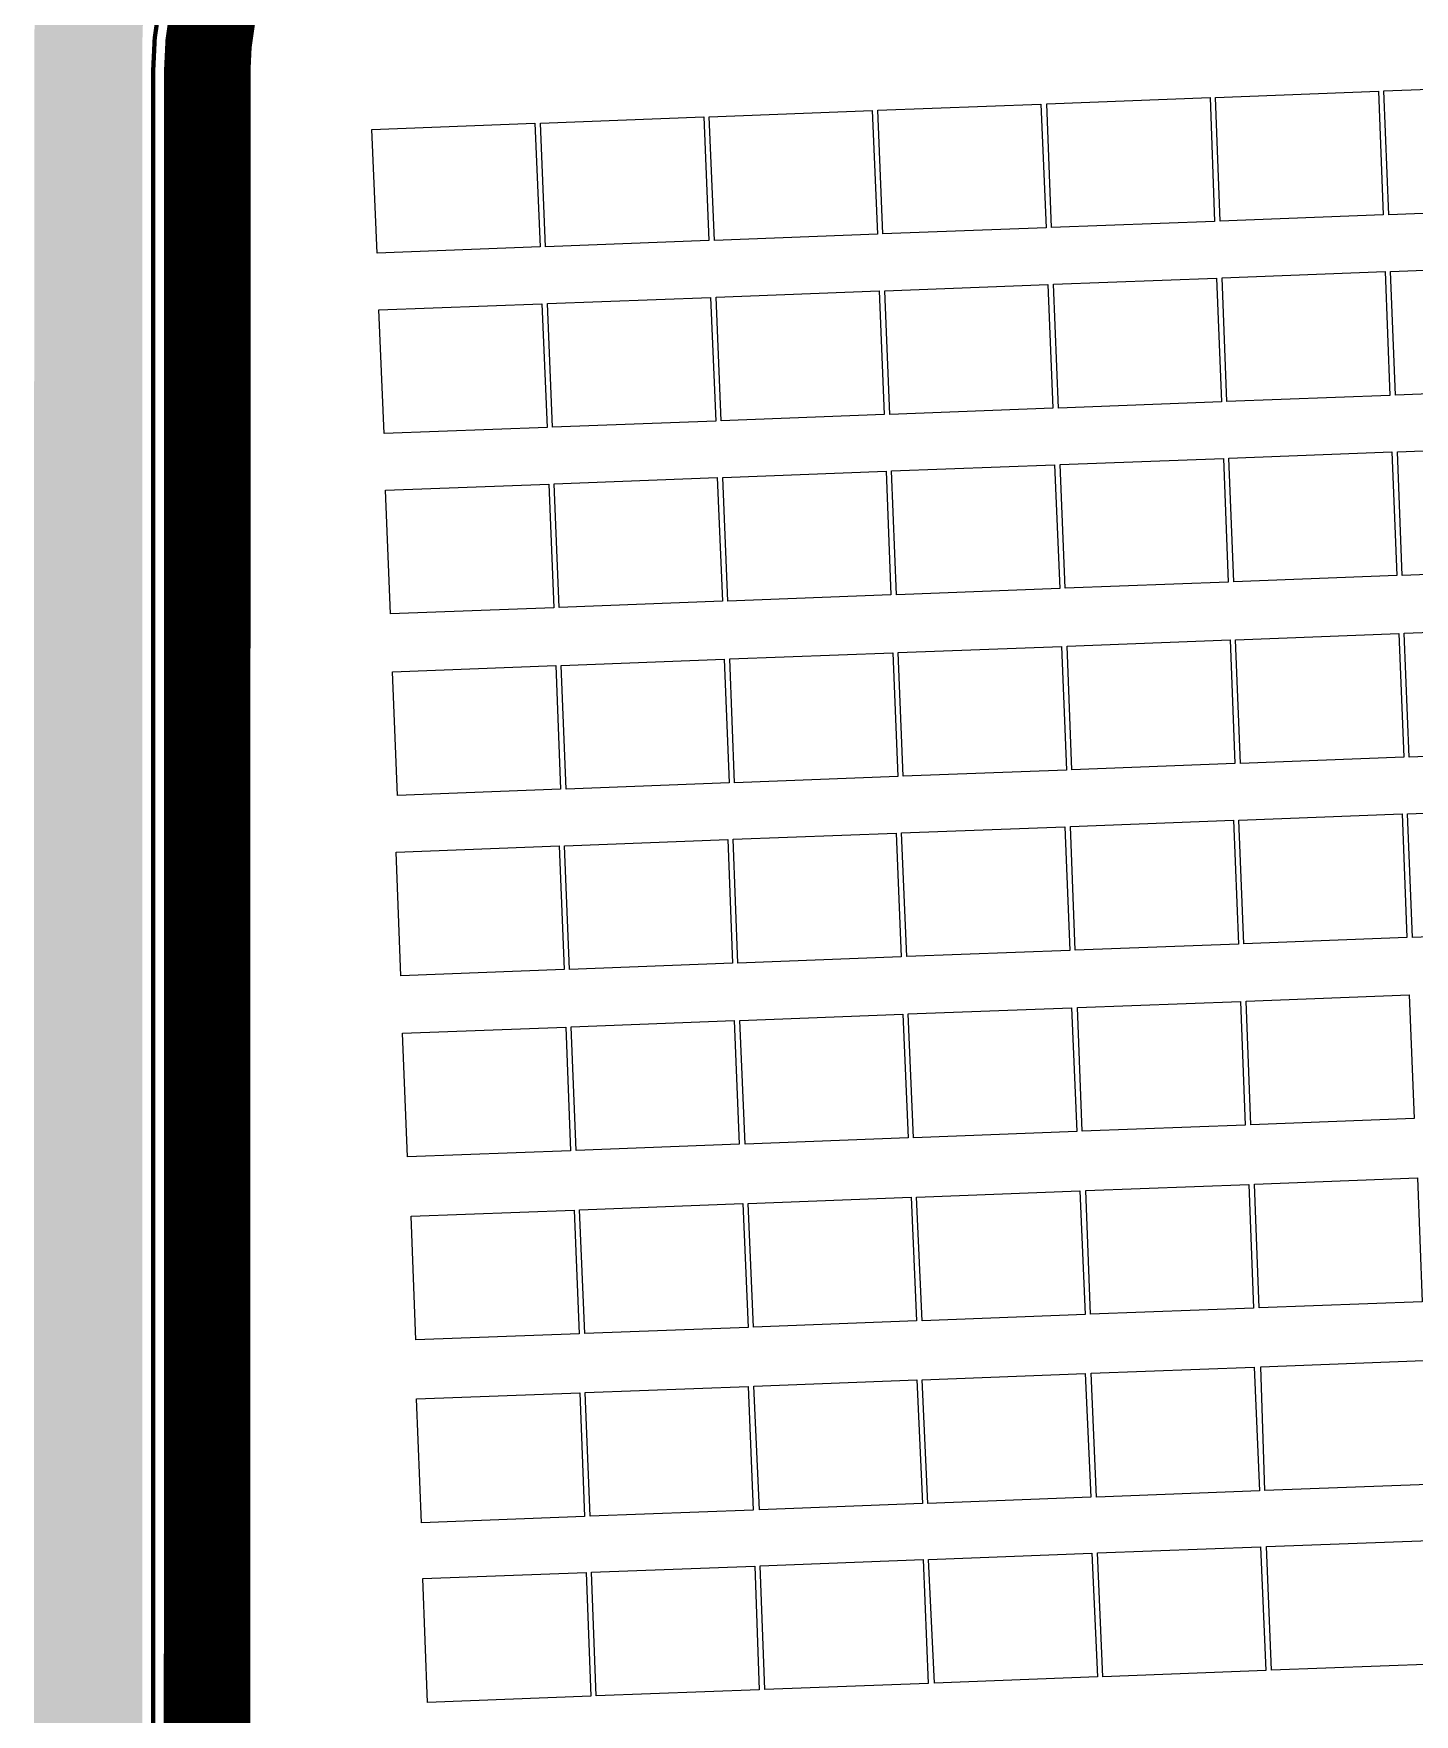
# Model space of a CAD drawing. Header units: metres. Extents: x 1956498 to 1957612, y 2277909 to 2278547.
# Drawn here: x 1956497.8 to 1956561.6, y 2278179.7 to 2278257.4 of the extents above; entities that cross this region are included whole.
import ezdxf

# ---------------------------------------------------------------- set-up
doc = ezdxf.new("R2010")
doc.units = ezdxf.units.M
for name, color, linetype in [('PVcase PV Modules (full frames)', 142, 'Continuous'), ('UBS-100-Circulation intérieure légère', 254, 'Continuous'), ('UBS-100-Clôture', 30, 'LIMITE1')]:
    doc.layers.add(name, color=color, linetype=linetype)
doc.layers.add('UBS-100-Piste DFCI à créer', color=7, linetype='Continuous', true_color=0xbb8c7c)
doc.linetypes.add('LIMITE1', pattern='A,6.35,-2.54,[133,ltypeshp.shx,S=2.54,R=0,X=-2.54,Y=0],-2.54,25.4', length=36.83)

# ---------------------------------------------------------------- blocks, each defined once
blk = doc.blocks.new('3P6@20DEG F FX ID1 PVBlock')
at = {"color": 0, "transparency": 33554687}
blk.add_polyline3d([(0, 0, 2.083586713139974), (7.539539347030692, 0.2870042413902952, 2.083586713139975), (7.757297679336461, -5.433460050740019, 1.675326544159361e-15), (0.2177583323057694, -5.720464292130313, 0)], close=True, dxfattribs=at)

msp = doc.modelspace()

# ---------------------------------------------------------------- hatches: boundary and pattern name
at = {"layer": 'UBS-100-Piste DFCI à créer', "true_color": 0xd0aea3, "transparency": 33554687}
h = msp.add_hatch(color=253, dxfattribs=at)
h.dxf.hatch_style = 1
edge = h.paths.add_edge_path()
edge.add_arc((1956512.644593371, 2278287.951329937), 11.00000744255243, 277.8187590210577, 285.9779993348754)
edge.add_line((1956515.672545909, 2278277.376280663), (1956555.423763616, 2278295.586875713))
edge.add_line((1956555.423763616, 2278295.586875713), (1956594.741633212, 2278310.21295283))
edge.add_arc((1956590.907058995, 2278320.524897019), 11.00182495720195, 290.3980306671576, 307.4074477141712)
edge.add_line((1956597.5904377, 2278311.7857551), (1956615.79443608, 2278325.710164161))
edge.add_line((1956615.79443608, 2278325.710164161), (1956639.012437143, 2278348.430672164))
edge.add_arc((1956653.355962249, 2278333.780047363), 20.5031099959692, 110.8092679131133, 134.3931583248104, ccw=False)
edge.add_line((1956646.072064891, 2278352.945703072), (1956696.792192602, 2278372.209849354))
edge.add_line((1956696.792192602, 2278372.209849354), (1956704.323718604, 2278375.076946362))
edge.add_arc((1956710.016079433, 2278360.123785179), 16.00000003641172, 92.05663143531427, 110.84079966941869, ccw=False)
edge.add_line((1956709.441882913, 2278376.11347872), (1956729.032244271, 2278376.797710482))
edge.add_line((1956729.032244271, 2278376.797710482), (1956763.34949329, 2278378.099826867))
edge.add_arc((1956762.610225193, 2278389.438712453), 11.3629592816082, 273.7302676901528, 324.4157992290028)
edge.add_arc((1956784.983169934, 2278374.096934864), 15.7687652898286, 91.76083249357231, 146.3852344124163, ccw=False)
edge.add_line((1956784.498635401, 2278389.858254131), (1956810.482173605, 2278390.780687558))
edge.add_arc((1956811.037098868, 2278374.790313641), 16.00000000112824, 35.887538753362776, 91.98757833272953, ccw=False)
edge.add_arc((1956832.08207045, 2278391.631153851), 10.99999999686008, 222.7137879211147, 265.0673435455822)
edge.add_line((1956831.136237773, 2278380.671892906), (1956873.187455045, 2278382.267463078))
edge.add_arc((1956873.794114423, 2278366.278968326), 16.00000000110374, 19.551544317585922, 92.17295974137772, ccw=False)
edge.add_line((1956888.8715674, 2278371.633444188), (1956948.358855317, 2278204.125585341))
edge.add_line((1956948.358855317, 2278204.125585341), (1956943.700175949, 2278202.469497781))
edge.add_line((1956943.700175949, 2278202.469497781), (1956884.158709773, 2278369.963419414))
edge.add_arc((1956873.794115212, 2278366.278968357), 11.00000000016864, 19.56950334074724, 92.17295974679459)
edge.add_line((1956873.377036888, 2278377.271058499), (1956800.774090876, 2278374.51624894))
edge.add_arc((1956811.172197099, 2278371.065595689), 10.95571179247645, 161.6413680623457, 180.9050112499187)
edge.add_line((1956800.217851978, 2278370.892552749), (1956796.239848346, 2278370.741613385))
edge.add_arc((1956785.249025171, 2278370.074272221), 11.0110643576656, 3.474621278214538, 22.63949233173938)
edge.add_line((1956795.411633221, 2278374.312778551), (1956729.259258636, 2278371.80272622))
edge.add_line((1956729.259258636, 2278371.80272622), (1956709.621319324, 2278371.116699497))
edge.add_arc((1956710.016079419, 2278360.123785243), 10.99999996885506, 92.05663138249385, 110.8407997133485)
edge.add_line((1956706.102581361, 2278370.404083501), (1956698.570171331, 2278367.536649962))
edge.add_arc((1956697.68073943, 2278369.873080886), 2.49999971358624, 290.79742599929295, 290.8408150187474, ccw=False)
edge.add_line((1956698.568401741, 2278367.535977082), (1956647.847388468, 2278348.271494453))
edge.add_arc((1956653.35450982, 2278333.782318839), 15.50047081747451, 110.8110570223717, 134.3949474391144)
edge.add_line((1956642.510375277, 2278344.85793808), (1956619.073943671, 2278321.923679633))
edge.add_line((1956619.073943671, 2278321.923679633), (1956600.628198164, 2278307.814355928))
edge.add_arc((1956590.906384729, 2278320.526118165), 16.00320454235358, 290.3989373974914, 307.40835444468746, ccw=False)
edge.add_line((1956596.484376319, 2278305.526499322), (1956557.339204608, 2278290.964665037))
edge.add_line((1956557.339204608, 2278290.964665037), (1956517.444005333, 2278272.688109993))
edge.add_arc((1956512.644593321, 2278287.951330164), 16.00000767617552, 278.51471774476965, 287.4553872504831, ccw=False)
edge.add_arc((1956518.280726761, 2278256.975912111), 15.50000082925933, 102.1681674993008, 179.993779107746)
edge.add_line((1956502.780726023, 2278256.977595024), (1956502.780463281, 2278254.557763215))
edge.add_line((1956502.780463281, 2278254.557763215), (1956502.758319106, 2278069.771876534))
edge.add_line((1956502.758319106, 2278069.771876534), (1956502.760180494, 2278067.546736677))
edge.add_arc((1956518.272879866, 2278067.551400566), 15.51270007323368, 180.0172259616676, 266.8689789960092)
edge.add_line((1956517.425585009, 2278052.061857158), (1956590.44903128, 2278048.130033471))
edge.add_arc((1956589.592736156, 2278032.166982612), 15.986001190687, 80.529393257702, 86.92946420764127, ccw=False)
edge.add_line((1956592.22309854, 2278047.935096887), (1956598.650231802, 2278046.864717913))
edge.add_line((1956598.650231802, 2278046.864717913), (1956713.834950983, 2278027.681779495))
edge.add_arc((1956716.378580733, 2278042.972562785), 15.50090661555831, 260.5553030077675, 272.3372680743024)
edge.add_line((1956717.01073422, 2278027.484551684), (1956776.463470136, 2278029.902530657))
edge.add_line((1956776.463470136, 2278029.902530657), (1956776.651578709, 2278024.944933277))
edge.add_line((1956776.651578709, 2278024.944933277), (1956717.21457375, 2278022.488708465))
edge.add_arc((1956716.378839612, 2278042.97672426), 20.50505407780808, 260.55391278110255, 272.33587806930854, ccw=False)
edge.add_line((1956713.013560757, 2278022.749709132), (1956664.866266892, 2278030.768190985))
edge.add_arc((1956664.385022096, 2278019.778723159), 10.99999998396791, 87.49253642143587, 129.7319825265749)
edge.add_arc((1956645.646692336, 2278039.181626268), 16.025489144963, 260.29336042819136, 316.93115846669883, ccw=False)
edge.add_line((1956642.944737108, 2278023.385559027), (1956616.37556384, 2278027.749005541))
edge.add_arc((1956620.128045426, 2278043.474088084), 16.16661186039399, 213.6468395377871, 256.5784921824474, ccw=False)
edge.add_arc((1956595.730545074, 2278030.337405078), 11.71043062657245, 20.90867273848627, 79.68635940294229)
edge.add_line((1956597.827138965, 2278041.858623743), (1956597.816813929, 2278041.860427036))
edge.add_line((1956597.816813929, 2278041.860427036), (1956590.792211089, 2278043.087291668))
edge.add_line((1956590.792211089, 2278043.087291668), (1956517.152687117, 2278047.069310041))
edge.add_arc((1956518.271571968, 2278067.55016118), 20.51139114456352, 180.0212423204327, 266.87299533487624, ccw=False)
edge.add_line((1956497.760182241, 2278067.542556614), (1956497.758319141, 2278069.772475722))
edge.add_line((1956497.758319141, 2278069.772475722), (1956497.78046331, 2278254.558306111))
edge.add_line((1956497.78046331, 2278254.558306111), (1956497.780726052, 2278256.978137902))
edge.add_arc((1956518.280726761, 2278256.975912113), 20.50000082980193, 101.65020773969138, 179.9937791061116, ccw=False)

# ---------------------------------------------------------------- linework, layer by layer
at = {"layer": 'UBS-100-Circulation intérieure légère', "transparency": 33554687, "const_width": 4}
msp.add_lwpolyline([(1956599.73289134, 2278049.725730297), (1956592.715315596, 2278050.894441957, 0.02793283901682447), (1956590.609025764, 2278051.125764191), (1956518.059155232, 2278055.032089975, -0.3985794902121206), (1956505.758106034, 2278068.014844737), (1956505.780600547, 2278255.702937045, -0.2932729698432582), (1956513.366230148, 2278267.52020274), (1956558.488469204, 2278288.191338634), (1956597.53059935, 2278302.714841887, 0.07435415340826908), (1956602.450532401, 2278305.431270116), (1956602.76948801, 2278305.675242252)], format="xyb", dxfattribs=at)
at = {"layer": 'UBS-100-Clôture', "color": 30, "ltscale": 0.1, "true_color": 0xf26722, "transparency": 33554687, "const_width": 0.2}
msp.add_lwpolyline([(1956877.86927686, 2278034.527179923), (1956716.990742944, 2278027.984152004, -0.05145385689488851), (1956713.916556888, 2278028.175075271), (1956592.304620484, 2278048.428406774, 0.02793283901920121), (1956590.475202712, 2278048.629348482), (1956517.450653113, 2278052.561232494, -0.3982057440089752), (1956503.260181251, 2278067.545485835), (1956503.258318077, 2278069.774683683), (1956503.280600565, 2278255.70323667, -0.2932729698365548), (1956512.325005089, 2278269.793053457), (1956557.530748709, 2278290.502443971), (1956596.658965449, 2278305.057971065, 0.0743541534016819), (1956600.931798979, 2278307.417081987), (1956619.401894431, 2278321.545031183), (1956642.859630594, 2278344.500137584, -0.1032689059375448)], format="xyb", dxfattribs=at)

# ---------------------------------------------------------------- block references
at = {"layer": 'PVcase PV Modules (full frames)', "color": 144, "true_color": 0x007ca5, "transparency": 33554687, "extrusion": (0.0003790834682627751, 1.443039928894437e-05, 0.9999999280437413), "rotation": 359.9999998432867}
msp.add_blockref('3P6@20DEG F FX ID1 PVBlock', (1956551.998307308, 2278254.420830031, 1393.002102062928), dxfattribs=at)
at = {"layer": 'PVcase PV Modules (full frames)', "color": 144, "true_color": 0x007ca5, "transparency": 33554687, "extrusion": (-0.001625823898139914, -6.18895045230618e-05, 0.9999986764322948), "rotation": 359.9999971174063}
msp.add_blockref('3P6@20DEG F FX ID1 PVBlock', (1956558.58642271, 2278254.5744064, -2703.596165831909), dxfattribs=at)
at = {"layer": 'PVcase PV Modules (full frames)', "color": 144, "true_color": 0x007ca5, "transparency": 33554687, "extrusion": (-0.008931366537544711, -0.0003399862988573979, 0.9999600567528129), "rotation": 359.9999130077299}
msp.add_blockref('3P6@20DEG F FX ID1 PVBlock', (1956464.274174007, 2278247.984888806, -17630.75690064307), dxfattribs=at)
at = {"layer": 'PVcase PV Modules (full frames)', "color": 144, "true_color": 0x007ca5, "transparency": 33554687, "extrusion": (0.003495629744425008, 0.0001330665597461424, 0.9999938814142719), "rotation": 359.9999866743524}
msp.add_blockref('3P6@20DEG F FX ID1 PVBlock', (1956530.461661353, 2278253.131379899, 7760.967735245587), dxfattribs=at)
at = {"layer": 'PVcase PV Modules (full frames)', "color": 144, "true_color": 0x007ca5, "transparency": 33554687, "extrusion": (-0.01321209240398817, -0.0005029387583312349, 0.999912590013204), "rotation": 359.9998096300567}
msp.add_blockref('3P6@20DEG F FX ID1 PVBlock', (1956350.806834945, 2278239.979479279, -26377.3871147751), dxfattribs=at)
at = {"layer": 'PVcase PV Modules (full frames)', "color": 144, "true_color": 0x007ca5, "transparency": 33554687, "extrusion": (-0.007844965867289739, -0.0002986307748842742, 0.9999691831902628), "rotation": 359.9999328841697}
msp.add_blockref('3P6@20DEG F FX ID1 PVBlock', (1956465.843670924, 2278248.753432645, -15410.99024291873), dxfattribs=at)
at = {"layer": 'PVcase PV Modules (full frames)', "color": 144, "true_color": 0x007ca5, "transparency": 33554687, "extrusion": (-0.01283721090847053, -0.0004886683136422404, 0.9999174802049271), "rotation": 359.9998202803915}
msp.add_blockref('3P6@20DEG F FX ID1 PVBlock', (1956375.718061741, 2278241.307457931, -25611.44680351589), dxfattribs=at)
at = {"layer": 'PVcase PV Modules (full frames)', "color": 144, "true_color": 0x007ca5, "transparency": 33554687, "extrusion": (-0.001895505132364061, -7.215533834700523e-05, 0.9999982009253319), "rotation": 359.9999960818013}
msp.add_blockref('3P6@20DEG F FX ID1 PVBlock', (1956550.342376478, 2278245.867756811, -3254.896055088652), dxfattribs=at)
at = {"layer": 'PVcase PV Modules (full frames)', "color": 144, "true_color": 0x007ca5, "transparency": 33554687, "extrusion": (-0.001388043947505171, -5.283804246303254e-05, 0.9999990352706052), "rotation": 359.999997898919}
msp.add_blockref('3P6@20DEG F FX ID1 PVBlock', (1956559.44812645, 2278246.279182787, -2218.007609765256), dxfattribs=at)
at = {"layer": 'PVcase PV Modules (full frames)', "color": 144, "true_color": 0x007ca5, "transparency": 33554687, "extrusion": (-0.005773844939959885, -0.000219790349333611, 0.9999833070640788), "rotation": 359.9999636445096}
msp.add_blockref('3P6@20DEG F FX ID1 PVBlock', (1956500.266053504, 2278242.804781462, -11179.42962178347), dxfattribs=at)
at = {"layer": 'PVcase PV Modules (full frames)', "color": 144, "true_color": 0x007ca5, "transparency": 33554687, "extrusion": (-0.00925806724766615, -0.0003524226673348701, 0.9999570810735335), "rotation": 359.9999065270071}
msp.add_blockref('3P6@20DEG F FX ID1 PVBlock', (1956458.978257236, 2278239.19630006, -18298.62402218669), dxfattribs=at)
at = {"layer": 'PVcase PV Modules (full frames)', "color": 144, "true_color": 0x007ca5, "transparency": 33554687, "extrusion": (-0.002285491091903378, -8.700075785058918e-05, 0.999997384477248), "rotation": 359.9999943036617}
msp.add_blockref('3P6@20DEG F FX ID1 PVBlock', (1956541.198974226, 2278245.456288161, -4051.746059018547), dxfattribs=at)
at = {"layer": 'PVcase PV Modules (full frames)', "color": 144, "true_color": 0x007ca5, "transparency": 33554687, "extrusion": (-0.01296297696843353, -0.000493455793482974, 0.9999158553245847), "rotation": 359.9998167415692}
msp.add_blockref('3P6@20DEG F FX ID1 PVBlock', (1956357.349980401, 2278232.126222494, -25868.66832988719), dxfattribs=at)
at = {"layer": 'PVcase PV Modules (full frames)', "color": 144, "true_color": 0x007ca5, "transparency": 33554687, "extrusion": (-0.009734847361254857, -0.0003705720407265478, 0.9999525465856945), "rotation": 359.9998966513599}
msp.add_blockref('3P6@20DEG F FX ID1 PVBlock', (1956434.82795559, 2278237.924857361, -19272.78155590653), dxfattribs=at)
at = {"layer": 'PVcase PV Modules (full frames)', "color": 144, "true_color": 0x007ca5, "transparency": 33554687, "extrusion": (-0.0007024515441926524, -2.673990588481412e-05, 0.9999997529233722), "rotation": 359.9999994618926}
msp.add_blockref('3P6@20DEG F FX ID1 PVBlock', (1956545.159001099, 2278237.443991515, -817.4607694081984), dxfattribs=at)
at = {"layer": 'PVcase PV Modules (full frames)', "color": 144, "true_color": 0x007ca5, "transparency": 33554687, "extrusion": (-0.00277869792276677, -0.0001057754396746461, 0.9999961338172315), "rotation": 359.9999915798533}
msp.add_blockref('3P6@20DEG F FX ID1 PVBlock', (1956547.164752591, 2278237.239255688, -5059.81081175963), dxfattribs=at)
at = {"layer": 'PVcase PV Modules (full frames)', "color": 144, "true_color": 0x007ca5, "transparency": 33554687, "extrusion": (-0.001690745622054752, -6.436085048523474e-05, 0.999998568617437), "rotation": 359.9999968825967}
msp.add_blockref('3P6@20DEG F FX ID1 PVBlock', (1956559.038846673, 2278237.880366281, -2836.812003912409), dxfattribs=at)
at = {"layer": 'PVcase PV Modules (full frames)', "color": 144, "true_color": 0x007ca5, "transparency": 33554687, "extrusion": (-0.01086716015436005, -0.0004136752807580052, 0.9999408651030027), "rotation": 359.9998712102937}
msp.add_blockref('3P6@20DEG F FX ID1 PVBlock', (1956413.013033804, 2278227.840273044, -21586.68332353765), dxfattribs=at)
at = {"layer": 'PVcase PV Modules (full frames)', "color": 144, "true_color": 0x007ca5, "transparency": 33554687, "extrusion": (-0.005358427175296613, -0.0002039768287828907, 0.9999856227224772), "rotation": 359.9999686877745}
msp.add_blockref('3P6@20DEG F FX ID1 PVBlock', (1956504.842440681, 2278234.811841625, -10330.91355200632), dxfattribs=at)
at = {"layer": 'PVcase PV Modules (full frames)', "color": 144, "true_color": 0x007ca5, "transparency": 33554687, "extrusion": (-0.009272917466111625, -0.0003529879638978627, 0.9999569432736412), "rotation": 359.9999062268931}
msp.add_blockref('3P6@20DEG F FX ID1 PVBlock', (1956459.026990485, 2278230.840460926, -18329.25851256972), dxfattribs=at)
at = {"layer": 'PVcase PV Modules (full frames)', "color": 144, "true_color": 0x007ca5, "transparency": 33554687, "extrusion": (-0.007717334495960996, -0.0002937722890776798, 0.9999701777783774), "rotation": 359.99993505028}
msp.add_blockref('3P6@20DEG F FX ID1 PVBlock', (1956460.539556738, 2278231.925885788, -15150.79581469343), dxfattribs=at)
at = {"layer": 'PVcase PV Modules (full frames)', "color": 144, "true_color": 0x007ca5, "transparency": 33554687, "extrusion": (-0.00286062699931975, -0.0001088941968535122, 0.9999959024692174), "rotation": 359.9999910760013}
msp.add_blockref('3P6@20DEG F FX ID1 PVBlock', (1956554.868664786, 2278229.10767594, -5227.540008681319), dxfattribs=at)
at = {"layer": 'PVcase PV Modules (full frames)', "color": 144, "true_color": 0x007ca5, "transparency": 33554687, "extrusion": (-0.006722400155635423, -0.0002558985726031111, 0.9999773716700133), "rotation": 359.9999507178339}
msp.add_blockref('3P6@20DEG F FX ID1 PVBlock', (1956497.670715309, 2278225.491146594, -13118.19377885202), dxfattribs=at)
at = {"layer": 'PVcase PV Modules (full frames)', "color": 144, "true_color": 0x007ca5, "transparency": 33554687, "extrusion": (-0.0002441936885878706, -9.29561092788266e-06, 0.9999999701415165), "rotation": 359.9999999349713}
msp.add_blockref('3P6@20DEG F FX ID1 PVBlock', (1956545.610764601, 2278229.071187756, 118.5424207170253), dxfattribs=at)
at = {"layer": 'PVcase PV Modules (full frames)', "color": 144, "true_color": 0x007ca5, "transparency": 33554687, "extrusion": (-0.005361859076115879, -0.0002041074694024065, 0.9999856043000763), "rotation": 359.9999686476524}
msp.add_blockref('3P6@20DEG F FX ID1 PVBlock', (1956528.504069057, 2278227.304242898, -10338.27774324076), dxfattribs=at)
at = {"layer": 'PVcase PV Modules (full frames)', "color": 144, "true_color": 0x007ca5, "transparency": 33554687, "extrusion": (-0.00299216814617899, -0.0001139015143205686, 0.9999955169680662), "rotation": 359.9999902364196}
msp.add_blockref('3P6@20DEG F FX ID1 PVBlock', (1956515.231122976, 2278227.568877175, -5496.339277140627), dxfattribs=at)
at = {"layer": 'PVcase PV Modules (full frames)', "color": 144, "true_color": 0x007ca5, "transparency": 33554687, "extrusion": (-0.002762717593215012, -0.0001051671236822407, 0.9999961781583849), "rotation": 359.9999916764239}
msp.add_blockref('3P6@20DEG F FX ID1 PVBlock', (1956524.170582365, 2278227.960522589, -5027.513114149176), dxfattribs=at)
at = {"layer": 'PVcase PV Modules (full frames)', "color": 144, "true_color": 0x007ca5, "transparency": 33554687, "extrusion": (-0.00497363511389543, -0.0001893291230554913, 0.9999876134774055), "rotation": 359.9999730234332}
msp.add_blockref('3P6@20DEG F FX ID1 PVBlock', (1956493.224141048, 2278226.1173212, -9544.969456950683), dxfattribs=at)
at = {"layer": 'PVcase PV Modules (full frames)', "color": 144, "true_color": 0x007ca5, "transparency": 33554687, "extrusion": (-0.003464104680129659, -0.0001318665093522904, 0.999993991276942), "rotation": 359.999986913622}
msp.add_blockref('3P6@20DEG F FX ID1 PVBlock', (1956543.86931, 2278220.194412732, -6460.918993037908), dxfattribs=at)
at = {"layer": 'PVcase PV Modules (full frames)', "color": 144, "true_color": 0x007ca5, "transparency": 33554687, "extrusion": (-0.002099539427787669, -7.992221978104379e-05, 0.9999977927708791), "rotation": 359.999995192883}
msp.add_blockref('3P6@20DEG F FX ID1 PVBlock', (1956558.243501041, 2278221.036840267, -3672.720549137094), dxfattribs=at)
at = {"layer": 'PVcase PV Modules (full frames)', "color": 144, "true_color": 0x007ca5, "transparency": 33554687, "extrusion": (-0.009603977538145915, -0.0003655902782376954, 0.9999538139130203), "rotation": 359.9998994114682}
msp.add_blockref('3P6@20DEG F FX ID1 PVBlock', (1956453.584757737, 2278213.63727365, -19006.35606471545), dxfattribs=at)
at = {"layer": 'PVcase PV Modules (full frames)', "color": 144, "true_color": 0x007ca5, "transparency": 33554687, "extrusion": (-0.003377766926625254, -0.0001285799290577485, 0.9999942870625768), "rotation": 359.9999875578125}
msp.add_blockref('3P6@20DEG F FX ID1 PVBlock', (1956536.604364464, 2278219.940835866, -6284.506844495862), dxfattribs=at)
at = {"layer": 'PVcase PV Modules (full frames)', "color": 144, "true_color": 0x007ca5, "transparency": 33554687, "extrusion": (-0.003475405879025137, -0.0001322967069899053, 0.9999939520074898), "rotation": 359.9999868280972}
msp.add_blockref('3P6@20DEG F FX ID1 PVBlock', (1956504.839956812, 2278218.705658981, -6484.060030450517), dxfattribs=at)
at = {"layer": 'PVcase PV Modules (full frames)', "color": 144, "true_color": 0x007ca5, "transparency": 33554687, "extrusion": (-0.003738864600364839, -0.0001423256712243764, 0.9999930002929538), "rotation": 359.9999847553612}
for p in [(1956510.933077532, 2278218.863685473, -7022.371600709402), (1956518.722437771, 2278219.160197457, -7022.371600709395)]:
    msp.add_blockref('3P6@20DEG F FX ID1 PVBlock', p, dxfattribs=at)
at = {"layer": 'PVcase PV Modules (full frames)', "color": 144, "true_color": 0x007ca5, "transparency": 33554687, "extrusion": (-0.00326223946108043, -0.0001241821971695936, 0.999994671172042), "rotation": 359.9999883943632}
msp.add_blockref('3P6@20DEG F FX ID1 PVBlock', (1956545.39765573, 2278211.921241782, -6048.702176286274), dxfattribs=at)
at = {"layer": 'PVcase PV Modules (full frames)', "color": 144, "true_color": 0x007ca5, "transparency": 33554687, "extrusion": (-0.01439476243761217, -0.000547958924709035, 0.9998962398946111), "rotation": 359.999774021178}
for p in [(1956336.579734783, 2278196.32817947, -28795.465287284), (1956344.755007119, 2278188.161932646, -28795.71354585549), (1956329.176236111, 2278187.568964134, -28795.7135458555)]:
    msp.add_blockref('3P6@20DEG F FX ID1 PVBlock', p, dxfattribs=at)
at = {"layer": 'PVcase PV Modules (full frames)', "color": 144, "true_color": 0x007ca5, "transparency": 33554687, "extrusion": (-0.01439476243762722, -0.000547958924709608, 0.9998962398946108), "rotation": 359.999774021178}
msp.add_blockref('3P6@20DEG F FX ID1 PVBlock', (1956344.369120287, 2278196.624663725, -28795.46528731475), dxfattribs=at)
at = {"layer": 'PVcase PV Modules (full frames)', "color": 144, "true_color": 0x007ca5, "transparency": 33554687, "extrusion": (0.002382769845243129, 9.070382424769796e-05, 0.9999971570862993), "rotation": 359.9999938084277}
msp.add_blockref('3P6@20DEG F FX ID1 PVBlock', (1956538.970568002, 2278211.869660529, 5485.619936694771), dxfattribs=at)
at = {"layer": 'PVcase PV Modules (full frames)', "color": 144, "true_color": 0x007ca5, "transparency": 33554687, "extrusion": (-0.00352828836979226, -0.0001343097608976914, 0.9999937665516059), "rotation": 359.9999864241934}
msp.add_blockref('3P6@20DEG F FX ID1 PVBlock', (1956504.814245679, 2278210.306121324, -6592.461501189442), dxfattribs=at)
at = {"layer": 'PVcase PV Modules (full frames)', "color": 144, "true_color": 0x007ca5, "transparency": 33554687, "extrusion": (-0.006289231540484587, -0.0002394093384386377, 0.9999801939287594), "rotation": 359.9999568644221}
msp.add_blockref('3P6@20DEG F FX ID1 PVBlock', (1956487.795323565, 2278208.604150251, -12233.7566234293), dxfattribs=at)
at = {"layer": 'PVcase PV Modules (full frames)', "color": 144, "true_color": 0x007ca5, "transparency": 33554687, "extrusion": (0.002913415098918219, 0.0001109036576152842, 0.9999957498473881), "rotation": 359.9999907436068}
msp.add_blockref('3P6@20DEG F FX ID1 PVBlock', (1956544.073241115, 2278203.477184115, 6569.671073444062), dxfattribs=at)
at = {"layer": 'PVcase PV Modules (full frames)', "color": 144, "true_color": 0x007ca5, "transparency": 33554687, "extrusion": (-0.01439476243759712, -0.0005479589247084621, 0.9998962398946113), "rotation": 359.999774021178}
msp.add_blockref('3P6@20DEG F FX ID1 PVBlock', (1956336.965621616, 2278187.865448389, -28795.71354582475), dxfattribs=at)
at = {"layer": 'PVcase PV Modules (full frames)', "color": 144, "true_color": 0x007ca5, "transparency": 33554687, "extrusion": (-0.003412946293831006, -0.0001299190861511396, 0.9999941674423038), "rotation": 359.9999872972919}
msp.add_blockref('3P6@20DEG F FX ID1 PVBlock', (1956537.094139454, 2278203.088613784, -6356.840491643011), dxfattribs=at)
at = {"layer": 'PVcase PV Modules (full frames)', "color": 144, "true_color": 0x007ca5, "transparency": 33554687, "extrusion": (-0.003644071584337975, -0.0001387172282676323, 0.999993350727803), "rotation": 359.9999855185721}
msp.add_blockref('3P6@20DEG F FX ID1 PVBlock', (1956504.462482392, 2278201.783015464, -6829.346834071595), dxfattribs=at)
at = {"layer": 'PVcase PV Modules (full frames)', "color": 144, "true_color": 0x007ca5, "transparency": 33554687, "extrusion": (-0.01153743492785423, -0.000439190328035464, 0.9999333451321349), "rotation": 359.9998548325711}
msp.add_blockref('3P6@20DEG F FX ID1 PVBlock', (1956423.542727928, 2278185.584147735, -22957.68735147821), dxfattribs=at)
at = {"layer": 'PVcase PV Modules (full frames)', "color": 144, "true_color": 0x007ca5, "transparency": 33554687, "extrusion": (0.01499543648349096, 0.0005708245125022965, 0.9998873991825508), "rotation": 359.9997547670146}
msp.add_blockref('3P6@20DEG F FX ID1 PVBlock', (1956325.208050758, 2278178.27302059, 31256.29666783714), dxfattribs=at)
at = {"layer": 'PVcase PV Modules (full frames)', "color": 144, "true_color": 0x007ca5, "transparency": 33554687, "extrusion": (-0.0221832236842547, -0.0008444387637022078, 0.9997535653900659), "rotation": 87.82000000000001}
msp.add_blockref('3P6@20DEG F FX ID1 PVBlock', (-2202121.540894917, 2041285.814224522, -44710.01570030768), dxfattribs=at)
at = {"layer": 'PVcase PV Modules (full frames)', "color": 144, "true_color": 0x007ca5, "transparency": 33554687, "extrusion": (-0.02218322368426969, -0.0008444387637027787, 0.9997535653900655), "rotation": 87.82000000000001}
msp.add_blockref('3P6@20DEG F FX ID1 PVBlock', (-2202121.540894917, 2041293.609286145, -44710.01570033831), dxfattribs=at)
at = {"layer": 'PVcase PV Modules (full frames)', "color": 144, "true_color": 0x007ca5, "transparency": 33554687, "extrusion": (-0.0004833410031652906, -1.8399123813965e-05, 0.9999998830214666), "rotation": 359.9999997452329}
msp.add_blockref('3P6@20DEG F FX ID1 PVBlock', (1956515.525629089, 2278194.253143498, -371.5359408473344), dxfattribs=at)
at = {"layer": 'PVcase PV Modules (full frames)', "color": 144, "true_color": 0x007ca5, "transparency": 33554687, "extrusion": (-0.005862673476738189, -0.0002231717451508379, 0.9999827894789376), "rotation": 359.9999625172625}
msp.add_blockref('3P6@20DEG F FX ID1 PVBlock', (1956493.244601694, 2278192.077401219, -11362.8480640123), dxfattribs=at)
at = {"layer": 'PVcase PV Modules (full frames)', "color": 144, "true_color": 0x007ca5, "transparency": 33554687, "extrusion": (-0.02213913612263327, -0.0008427605023926638, 0.9997545440789349), "rotation": 87.82000000000001}
msp.add_blockref('3P6@20DEG F FX ID1 PVBlock', (-2202113.228139713, 2041295.551128689, -44620.41249087252), dxfattribs=at)
at = {"layer": 'PVcase PV Modules (full frames)', "color": 144, "true_color": 0x007ca5, "transparency": 33554687, "extrusion": (-0.01326323260020835, -0.0005048854890988783, 0.9999119119960697), "rotation": 359.999808153405}
msp.add_blockref('3P6@20DEG F FX ID1 PVBlock', (1956383.023519629, 2278174.058526153, -26484.45327870183), dxfattribs=at)
at = {"layer": 'PVcase PV Modules (full frames)', "color": 144, "true_color": 0x007ca5, "transparency": 33554687, "extrusion": (-0.0008424144411537302, -3.206781031188265e-05, 0.9999996446547194), "rotation": 359.9999992260948}
msp.add_blockref('3P6@20DEG F FX ID1 PVBlock', (1956554.566268838, 2278187.401996402, -1105.221271372218), dxfattribs=at)
at = {"layer": 'PVcase PV Modules (full frames)', "color": 144, "true_color": 0x007ca5, "transparency": 33554687, "extrusion": (0.001926389383106183, 7.333099518055453e-05, 0.9999981418215285), "rotation": 359.9999959530793}
msp.add_blockref('3P6@20DEG F FX ID1 PVBlock', (1956518.720036143, 2278185.920734582, 4551.854585811437), dxfattribs=at)
at = {"layer": 'PVcase PV Modules (full frames)', "color": 144, "true_color": 0x007ca5, "transparency": 33554687, "extrusion": (-0.004269244495214729, -0.0001625154032973321, 0.9999908735284456), "rotation": 359.9999801234878}
msp.add_blockref('3P6@20DEG F FX ID1 PVBlock', (1956516.13721682, 2278185.257912944, -8107.403828169732), dxfattribs=at)
at = {"layer": 'PVcase PV Modules (full frames)', "color": 144, "true_color": 0x007ca5, "transparency": 33554687, "extrusion": (-0.001044329018843451, -3.975400140766927e-05, 0.9999994538981107), "rotation": 359.9999988106464}
msp.add_blockref('3P6@20DEG F FX ID1 PVBlock', (1956515.323345604, 2278185.893338896, -1518.053021052942), dxfattribs=at)

doc.saveas('drawing.dxf')
